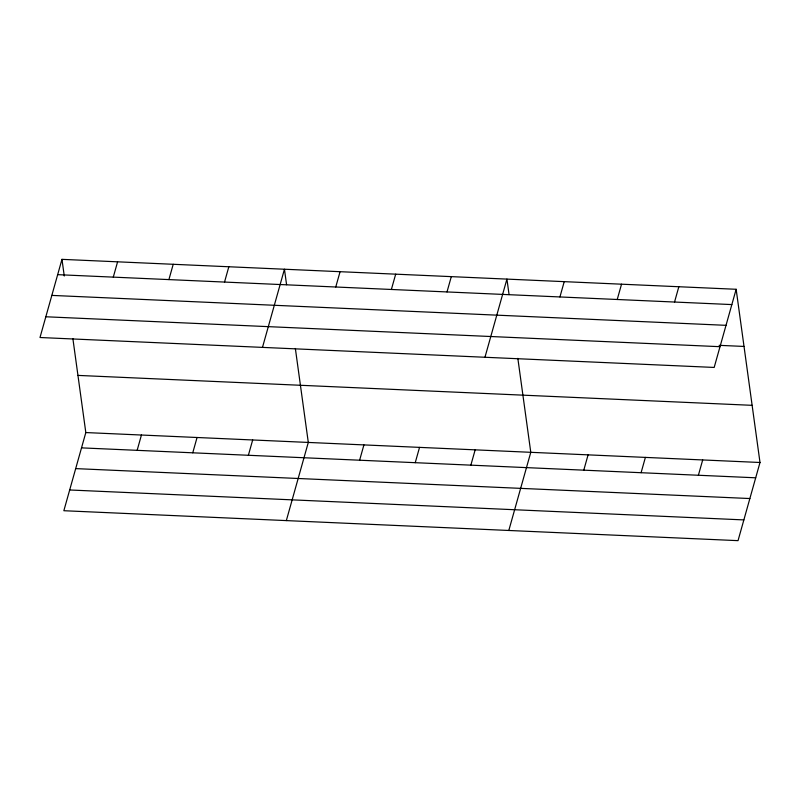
<?xml version="1.0" encoding="UTF-8"?>
<svg xmlns="http://www.w3.org/2000/svg" width="800" height="800" viewBox="0 0 800 800"><rect width="100%" height="100%" fill="white"/><g stroke="black" fill="none" stroke-linecap="round" stroke-linejoin="round"><path stroke-width="1.2" d="M61.97 259.35L40 337.51L714.18 367.44L736.15 289.28L61.97 259.35L64.27 276.02M113.29 277.13L117.59 261.82M72.88 338.6L85.82 432.56L63.85 510.72L738.03 540.65L760 462.49L736.15 289.28M168.91 279.6L173.21 264.29M137.14 450.34L141.44 435.03M224.53 282.07L228.83 266.76M192.76 452.81L197.06 437.5M262.48 347.39L284.45 269.23L286.58 284.71M248.38 455.28L252.68 439.97M335.76 287L340.07 271.7M286.33 520.6L308.3 442.44L295.36 348.47M391.38 289.47L395.69 274.16M359.62 460.22L363.92 444.91M447 291.94L451.31 276.63M415.24 462.69L419.54 447.38M484.96 357.26L506.93 279.1L509.06 294.58M470.86 465.15L475.16 449.85M559.93 296.95L564.23 281.64M508.81 530.47L530.78 452.31L517.84 358.35M617.23 299.5L621.54 284.19M583.78 470.17L588.08 454.86M674.54 302.04L678.84 286.73M641.09 472.71L645.39 457.4M698.39 475.25L702.69 459.95M57.67 274.66L731.84 304.58M51.84 295.4L726.01 325.33M719.1 345.33L744.02 346.44M45.83 316.77L720.01 346.69M77.95 375.4L752.13 405.33M85.82 432.56L760 462.49M81.52 447.87L755.7 477.8M75.69 468.61L749.87 498.54M69.68 489.98L743.86 519.91"/></g></svg>
